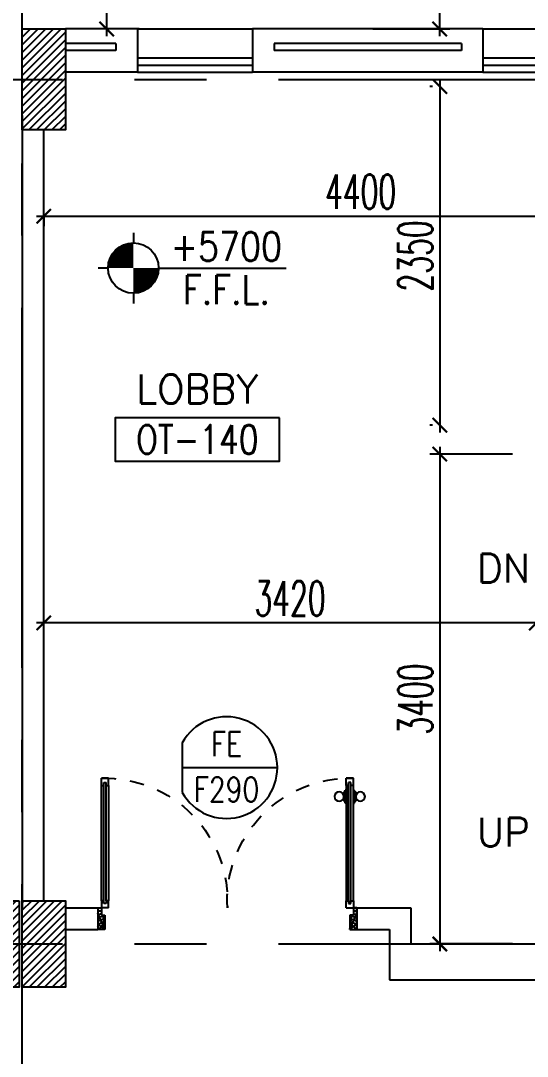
# Model space of a CAD drawing. Extents: x 275967.8 to 276060, y 57291.9 to 57371.4.
# Drawn here: x 276010.75 to 276014.26, y 57329.2 to 57336.39 of the extents above; entities that cross this region are included whole.
import ezdxf
from ezdxf.enums import TextEntityAlignment as Align

# ---------------------------------------------------------------- set-up
doc = ezdxf.new("R2010")
doc.units = 0
doc.header["$MEASUREMENT"] = 0
doc.header["$PDMODE"] = 34
doc.linetypes.add('CENTERX2', pattern=[4, 2.5, -0.5, 0.5, -0.5])
doc.linetypes.add('HIDDEN', pattern=[0.375, 0.25, -0.125])
doc.layers.get('0').update_dxf_attribs({"linetype": 'CONTINUOUS'})
doc.layers.get('DEFPOINTS').update_dxf_attribs({"linetype": 'CONTINUOUS'})
for name, color, linetype in [('AXES', 11, 'CENTERX2'), ('COL', 5, 'CONTINUOUS'), ('DIM', 4, 'CONTINUOUS'), ('DOOR', 7, 'CONTINUOUS'), ('DOOR-CR', 2, 'CONTINUOUS'), ('DOOR-NO', 3, 'CONTINUOUS'), ('HAT', 8, 'CONTINUOUS'), ('INSUL', 4, 'CONTINUOUS'), ('LEV-PL', 3, 'CONTINUOUS'), ('RM-BOX', 4, 'CONTINUOUS'), ('RM-NAME', 2, 'CONTINUOUS'), ('RM-NO', 2, 'CONTINUOUS'), ('ROOF', 7, 'CONTINUOUS'), ('WALL', 2, 'CONTINUOUS'), ('WIN', 3, 'CONTINUOUS')]:
    doc.layers.add(name, color=color, linetype=linetype)
doc.styles.add('ROMANS', font='ROMANS.shx', dxfattribs={"width": 0.6})
doc.styles.add('S', font='ROMANS.SHX')
doc.dimstyles.new('STANDARD in', dxfattribs={"dimtxt": 0.24, "dimasz": 0.1, "dimexe": 0.07, "dimexo": 0.05, "dimgap": 0.05, "dimtad": 1, "dimdec": 0, "dimlfac": 1000, "dimzin": 0, "dimdsep": 46, "dimtxsty": 'ROMANS', "dimblk": 'ARCHTICK', "dimcen": 0.05, "dimdle": 0.05, "dimclrd": 4, "dimclre": 4, "dimclrt": 2, "dimadec": 0, "dimazin": 0, "dimtfac": 1, "dimtdec": 0, "dimtmove": 2, "dimatfit": 3, "dimfxl": 0, "dimtolj": 1, "dimtzin": 0, "dimarcsym": 0})

# ---------------------------------------------------------------- blocks, each defined once
blk = doc.blocks.new('RM1')
at = {"layer": 'RM-BOX'}
blk.add_lwpolyline([(569.9, -200), (-569.9, -200), (-569.9, -500), (569.9, -500)], close=True, dxfattribs=at)
at = {"layer": 'RM-NAME', "style": 'ROMANS'}
for tag, p in [('ROOMNAME1', (0, 323.8)), ('ROOMNAME2', (0, 0))]:
    blk.add_attdef(tag, text='', height=200, dxfattribs=at).set_placement(p, align=Align.MIDDLE)
at = {"layer": 'RM-NO', "style": 'ROMANS', "width": 0.8}
blk.add_attdef('ROOMNO', text='', height=200, dxfattribs=at).set_placement((0, -350), align=Align.MIDDLE)
blk = doc.blocks.new('LEV1')
at = {"layer": 'LEV-PL'}
for p, q in [((0, 245), (0, 175)), ((-175, 0), (-245, 0)), ((175, 0), (1061.3, 0)), ((0, -175), (0, -245))]:
    blk.add_line(p, q, dxfattribs=at)
at = {"layer": 'LEV-PL', "const_width": 175}
for points in [[(-87.5, 0, -0.414214), (0, 87.5, -1)], [(87.5, 0, -0.414214), (0, -87.5, -1)]]:
    blk.add_lwpolyline(points, format="xyb", dxfattribs=at)
at = {"layer": 'LEV-PL'}
blk.add_circle((0, 0), 175, dxfattribs=at)
at = {"layer": 'LEV-PL', "color": 4, "style": 'S', "width": 0.85}
for tag, p in [('+0000', (646.1, 50)), ('F.F.L.', (646.1, -250))]:
    blk.add_attdef(tag, text='', height=200, dxfattribs=at).set_placement(p, align=Align.CENTER)
blk = doc.blocks.new('DD1')
at = {"layer": 'DOOR-CR'}
blk.add_line((-307.6, 0), (352.8, 0), dxfattribs=at)
blk.add_lwpolyline([(-307.6, -172.9, 3.820224), (-307.6, 172.9)], format="xyb", close=True, dxfattribs=at)
at = {"layer": 'DOOR-NO', "color": 255, "style": 'ROMANS', "width": 0.8}
for tag, p in [('G', (0, 183.5)), ('000', (0, -141.4))]:
    blk.add_attdef(tag, text='', height=204, dxfattribs=at).set_placement(p, align=Align.MIDDLE)
blk = doc.blocks.new('C11')
at = {"layer": 'HAT'}
h = blk.add_hatch(dxfattribs=at)
h.set_pattern_fill('ANSI31', color=256, scale=300, style=0)
h.set_pattern_definition([(45, (-248556.182, -75061.005), (-26.5165043, 26.5165043), [])])
h.paths.add_polyline_path([(300, 700), (0, 700), (0, 350), (300, 350)])
h.paths.add_polyline_path([(300, 350), (0, 350), (0, 0), (300, 0)])
at = {"layer": 'COL'}
blk.add_lwpolyline([(300, 700), (300, 0), (0, 0), (0, 700)], close=True, dxfattribs=at)
blk = doc.blocks.new('C5V')
at = {"layer": 'HAT'}
h = blk.add_hatch(dxfattribs=at)
h.set_pattern_fill('ANSI31', color=256, scale=300, style=0)
h.set_pattern_definition([(45, (-249196.182, -54711.005), (-26.5165043, 26.5165043), [])])
h.paths.add_polyline_path([(-20, 600), (-320, 600), (-320, 300), (-20, 300)])
h.paths.add_polyline_path([(-20, 300), (-320, 300), (-320, 0), (-20, 0)])
h = blk.add_hatch(dxfattribs=at)
h.set_pattern_fill('ANSI31', color=256, scale=300, style=0)
h.set_pattern_definition([(45, (-248876.182, -54711.005), (-26.5165043, 26.5165043), [])])
h.paths.add_polyline_path([(300, 600), (0, 600), (0, 300), (300, 300)])
h.paths.add_polyline_path([(300, 300), (0, 300), (0, 0), (300, 0)])
at = {"layer": 'COL'}
for points in [[(-20, 600), (-20, 0), (-320, 0), (-320, 600)], [(300, 600), (300, 0), (0, 0), (0, 600)]]:
    blk.add_lwpolyline(points, close=True, dxfattribs=at)
blk = doc.blocks.new('A$C272A55A0')
at = {"layer": 'DOOR', "color": 0, "linetype": 'ByBlock'}
for p, q in [((0, 900.4), (0, 1050.4)), ((50, 1050.4), (0, 1050.4)), ((50, 950.4), (50, 1050.4)), ((1750, 950.4), (1750, 1050.4)), ((1750, 1050.4), (1800, 1050.4)), ((1800, 1050.4), (1800, 900.4)), ((25, 950.4), (50, 950.4)), ((25, 900.4), (25, 950.4)), ((1775, 950.4), (1750, 950.4)), ((1775, 900.4), (1775, 950.4)), ((0, 900.4), (25, 900.4)), ((75, 900.4), (25, 900.4)), ((25, 850.4), (25, 900.4)), ((58, 870.4), (42, 870.4)), ((42, 870.4), (42, 850.4)), ((58, 850.4), (58, 870.4)), ((75, 900.4), (75, 850.4)), ((1725, 900.4), (1775, 900.4)), ((1725, 900.4), (1725, 850.4)), ((1742, 870.4), (1758, 870.4)), ((1742, 850.4), (1742, 870.4)), ((1758, 870.4), (1758, 850.4)), ((1800, 900.4), (1775, 900.4)), ((1775, 850.4), (1775, 900.4)), ((42, 850.4), (25, 850.4)), ((75, 850.4), (58, 850.4)), ((1725, 850.4), (1742, 850.4)), ((1758, 850.4), (1775, 850.4)), ((1717.8, 160.1), (1708.8, 160.1)), ((1708.8, 95.3), (1708.8, 160.1)), ((1725, 172.7), (1717.8, 172.7)), ((1717.8, 172.7), (1717.8, 82.7)), ((1717.8, 95.3), (1717.8, 160.1)), ((1775, 172.7), (1782.2, 172.7)), ((1782.2, 172.7), (1782.2, 82.7)), ((1782.2, 160.1), (1791.2, 160.1)), ((1782.2, 95.3), (1782.2, 160.1)), ((1791.2, 95.3), (1791.2, 160.1)), ((1717.8, 95.3), (1708.8, 95.3)), ((1725, 82.7), (1717.8, 82.7)), ((1775, 82.7), (1782.2, 82.7)), ((1782.2, 95.3), (1791.2, 95.3)), ((25, 50.4), (42, 50.4)), ((25, 50.4), (25, 0.4)), ((25, 0.4), (75, 0.4)), ((75, 0.4), (25, 0.4)), ((42, 50.4), (42, 30.4)), ((42, 30.4), (58, 30.4)), ((58, 50.4), (75, 50.4)), ((58, 50.4), (58, 30.4)), ((75, 50.4), (75, 0.4)), ((1742, 50.4), (1725, 50.4)), ((1725, 50.4), (1725, 0.4)), ((1775, 0.4), (1725, 0.4)), ((1725, 0.4), (1775, 0.4)), ((1742, 50.4), (1742, 30.4)), ((1758, 30.4), (1742, 30.4)), ((1775, 50.4), (1758, 50.4)), ((1758, 50.4), (1758, 30.4)), ((1775, 50.4), (1775, 0.4))]:
    blk.add_line(p, q, dxfattribs=at)
at = {"layer": 'DOOR', "color": 9, "linetype": 'ByBlock'}
for p, q in [((50, 1050.4), (0, 1010.2)), ((50, 1050.4), (0, 936.6)), ((50, 1050.4), (36.6, 950.4)), ((1750, 1050.4), (1800, 1010.2)), ((1750, 1050.4), (1800, 936.6)), ((1750, 1050.4), (1763.4, 950.4))]:
    blk.add_line(p, q, dxfattribs=at)
at = {"layer": 'DOOR', "linetype": 'ByBlock'}
for p, q in [((25, 850.4), (25, 50.4)), ((42, 850.4), (42, 50.4)), ((58, 850.4), (58, 50.4)), ((75, 50.4), (75, 850.4)), ((1725, 50.4), (1725, 850.4)), ((1742, 850.4), (1742, 50.4)), ((1758, 850.4), (1758, 50.4)), ((1775, 850.4), (1775, 50.4))]:
    blk.add_line(p, q, dxfattribs=at)
at = {"layer": 'DOOR', "color": 0, "linetype": 'ByBlock'}
for centre in [(1676.5, 127.7), (1823.5, 127.7)]:
    blk.add_circle(centre, 32.4, dxfattribs=at)
at = {"layer": 'DOOR', "color": 9, "linetype": 'ByBlock'}
for centre, radius, start, end in [((50, 1050.4), 54.4, 203.20738, 270), ((50, 1050.4), 34.4, 180, 270), ((50, 1050.4), 14.4, 180, 270), ((1750, 1050.4), 14.4, 270, 0), ((1750, 1050.4), 34.4, 270, 0), ((1750, 1050.4), 54.4, 270, 336.79262), ((50, 1050.4), 74.4, 227.77643, 270), ((50, 1050.4), 94.4, 238.01819, 270), ((50, 1050.4), 114.4, 244.08384, 257.37743), ((1750, 1050.4), 74.4, 270, 312.22357), ((1750, 1050.4), 94.4, 270, 301.98181), ((1750, 1050.4), 114.4, 282.62257, 295.91616), ((50, 1050.4), 134.4, 248.15985, 259.28002), ((50, 1050.4), 154.4, 251.10529, 256.28577), ((1750, 1050.4), 134.4, 280.71998, 291.84015), ((1750, 1050.4), 154.4, 283.71423, 288.89471)]:
    blk.add_arc(centre, radius, start, end, dxfattribs=at)
at = {"layer": 'DOOR', "linetype": 'HIDDEN', "ltscale": 0.5}
for centre, start, end in [((50, 851.4), 268.31738, 3.29648), ((1750, 851.4), 176.70352, 271.68262)]:
    blk.add_arc(centre, 851.4, start, end, dxfattribs=at)
at = {"layer": 'WALL', "linetype": 'ByBlock'}
blk.add_line((1800, 900.4), (1800, 1050.4), dxfattribs=at)
blk = doc.blocks.new('_ARCHTICK')
at = {"color": 0, "linetype": 'ByBlock', "const_width": 0.15}
blk.add_lwpolyline([(-0.5, -0.5), (0.5, 0.5)], dxfattribs=at)
blk = doc.blocks.new('*D506')
at = {"layer": 'DEFPOINTS', "color": 0, "linetype": 'ByBlock', "ltscale": 0.3}
for p in [(276015.3055, 57335.5649), (276010.9055, 57335.0759), (276015.3055, 57335.0339)]:
    blk.add_point(p, dxfattribs=at)
at = {"layer": 'DIM', "color": 4, "linetype": 'ByBlock', "lineweight": -2, "ltscale": 0.3}
for p, q in [((276015.3055, 57335.5149), (276015.3055, 57334.9639)), ((276010.8555, 57335.0339), (276015.3555, 57335.0339)), ((276010.9055, 57335.0259), (276010.9055, 57334.9639))]:
    blk.add_line(p, q, dxfattribs=at)
at = {"layer": 'DIM', "color": 4, "linetype": 'ByBlock', "lineweight": -2, "ltscale": 0.3, "xscale": 0.1, "yscale": 0.1, "zscale": 0.1, "rotation": 180}
blk.add_blockref('_ARCHTICK', (276010.9055, 57335.0339), dxfattribs=at)
at = {"layer": 'DIM', "color": 4, "linetype": 'ByBlock', "lineweight": -2, "ltscale": 0.3, "xscale": 0.1, "yscale": 0.1, "zscale": 0.1}
blk.add_blockref('_ARCHTICK', (276015.3055, 57335.0339), dxfattribs=at)
at = {"layer": 'DIM', "color": 2, "linetype": 'ByBlock', "ltscale": 0.3, "insert": (276013.1055, 57335.2039), "char_height": 0.24, "attachment_point": 5, "style": 'ROMANS'}
blk.add_mtext('\\A1;4400', dxfattribs=at)
blk = doc.blocks.new('*D505')
at = {"layer": 'DEFPOINTS', "color": 0, "linetype": 'ByBlock', "ltscale": 0.3}
for p in [(276013.6557, 57335.9329), (276013.6557, 57333.5829), (276013.6557, 57333.5829)]:
    blk.add_point(p, dxfattribs=at)
at = {"layer": 'DIM', "color": 4, "linetype": 'ByBlock', "lineweight": -2, "ltscale": 0.3}
for p, q in [((276013.6057, 57335.9329), (276013.5857, 57335.9329)), ((276013.6557, 57335.9829), (276013.6557, 57333.5329)), ((276013.6057, 57333.5829), (276013.5857, 57333.5829))]:
    blk.add_line(p, q, dxfattribs=at)
at = {"layer": 'DIM', "color": 4, "linetype": 'ByBlock', "lineweight": -2, "ltscale": 0.3, "xscale": 0.1, "yscale": 0.1, "zscale": 0.1}
for p, rotation in [((276013.6557, 57335.9329), 90), ((276013.6557, 57333.5829), 270)]:
    blk.add_blockref('_ARCHTICK', p, dxfattribs=dict(at, rotation=rotation))
at = {"layer": 'DIM', "color": 2, "linetype": 'ByBlock', "ltscale": 0.3, "insert": (276013.4857, 57334.7579), "char_height": 0.24, "attachment_point": 5, "rotation": 90, "style": 'ROMANS'}
blk.add_mtext('\\A1;2350', dxfattribs=at)
blk = doc.blocks.new('*D497')
at = {"layer": 'DEFPOINTS', "color": 0, "linetype": 'ByBlock', "ltscale": 0.3}
for p in [(276010.9055, 57332.2109), (276010.9055, 57331.6829), (276014.3255, 57331.6829)]:
    blk.add_point(p, dxfattribs=at)
at = {"layer": 'DIM', "color": 4, "linetype": 'ByBlock', "lineweight": -2, "ltscale": 0.3}
for p, q in [((276010.9055, 57331.7329), (276010.9055, 57332.2809)), ((276014.3255, 57331.7329), (276014.3255, 57332.2809)), ((276014.3755, 57332.2109), (276010.8555, 57332.2109))]:
    blk.add_line(p, q, dxfattribs=at)
at = {"layer": 'DIM', "color": 4, "linetype": 'ByBlock', "lineweight": -2, "ltscale": 0.3, "xscale": 0.1, "yscale": 0.1, "zscale": 0.1, "rotation": 180}
blk.add_blockref('_ARCHTICK', (276010.9055, 57332.2109), dxfattribs=at)
at = {"layer": 'DIM', "color": 4, "linetype": 'ByBlock', "lineweight": -2, "ltscale": 0.3, "xscale": 0.1, "yscale": 0.1, "zscale": 0.1}
blk.add_blockref('_ARCHTICK', (276014.3255, 57332.2109), dxfattribs=at)
at = {"layer": 'DIM', "color": 2, "linetype": 'ByBlock', "ltscale": 0.3, "insert": (276012.6155, 57332.3809), "char_height": 0.24, "attachment_point": 5, "style": 'ROMANS'}
blk.add_mtext('\\A1;3420', dxfattribs=at)
blk = doc.blocks.new('*D496')
at = {"layer": 'DEFPOINTS', "color": 0, "linetype": 'ByBlock', "ltscale": 0.3}
for p in [(276014.2098, 57333.3829), (276013.6557, 57329.9829), (276014.2098, 57329.9829)]:
    blk.add_point(p, dxfattribs=at)
at = {"layer": 'DIM', "color": 4, "linetype": 'ByBlock', "lineweight": -2, "ltscale": 0.3}
for p, q in [((276013.6557, 57333.4329), (276013.6557, 57329.9329)), ((276014.1598, 57333.3829), (276013.5857, 57333.3829)), ((276014.1598, 57329.9829), (276013.5857, 57329.9829))]:
    blk.add_line(p, q, dxfattribs=at)
at = {"layer": 'DIM', "color": 4, "linetype": 'ByBlock', "lineweight": -2, "ltscale": 0.3, "xscale": 0.1, "yscale": 0.1, "zscale": 0.1}
for p, rotation in [((276013.6557, 57333.3829), 90), ((276013.6557, 57329.9829), 270)]:
    blk.add_blockref('_ARCHTICK', p, dxfattribs=dict(at, rotation=rotation))
at = {"layer": 'DIM', "color": 2, "linetype": 'ByBlock', "ltscale": 0.3, "insert": (276013.4857, 57331.6829), "char_height": 0.24, "attachment_point": 5, "rotation": 90, "style": 'ROMANS'}
blk.add_mtext('\\A1;3400', dxfattribs=at)
blk = doc.blocks.new('*D788')
at = {"layer": 'DEFPOINTS', "color": 0, "linetype": 'ByBlock', "ltscale": 0.3}
for p in [(276013.1415, 57347.8829), (276013.1415, 57336.3329), (276013.6546, 57336.3329)]:
    blk.add_point(p, dxfattribs=at)
at = {"layer": 'DIM', "color": 4, "linetype": 'ByBlock', "lineweight": -2, "ltscale": 0.3}
for p, q in [((276013.6546, 57347.9329), (276013.6546, 57336.2829)), ((276013.1915, 57347.8829), (276013.7246, 57347.8829)), ((276013.1915, 57336.3329), (276013.7246, 57336.3329))]:
    blk.add_line(p, q, dxfattribs=at)
at = {"layer": 'DIM', "color": 4, "linetype": 'ByBlock', "lineweight": -2, "ltscale": 0.3, "xscale": 0.1, "yscale": 0.1, "zscale": 0.1}
for p, rotation in [((276013.6546, 57347.8829), 90), ((276013.6546, 57336.3329), 270)]:
    blk.add_blockref('_ARCHTICK', p, dxfattribs=dict(at, rotation=rotation))
at = {"layer": 'DIM', "color": 2, "linetype": 'ByBlock', "ltscale": 0.3, "insert": (276013.4846, 57342.1079), "char_height": 0.24, "attachment_point": 5, "rotation": 90, "style": 'ROMANS'}
blk.add_mtext('\\A1;11550', dxfattribs=at)
blk = doc.blocks.new('*D792')
at = {"layer": 'DEFPOINTS', "color": 0, "linetype": 'ByBlock', "ltscale": 0.3}
for p in [(276011.3426, 57337.1329), (276011.6189, 57337.1329), (276011.6189, 57336.3329)]:
    blk.add_point(p, dxfattribs=at)
at = {"layer": 'DIM', "color": 4, "linetype": 'ByBlock', "lineweight": -2, "ltscale": 0.3}
for p, q in [((276011.3426, 57336.2829), (276011.3426, 57337.1829)), ((276011.5689, 57337.1329), (276011.2726, 57337.1329)), ((276011.5689, 57336.3329), (276011.2726, 57336.3329))]:
    blk.add_line(p, q, dxfattribs=at)
at = {"layer": 'DIM', "color": 4, "linetype": 'ByBlock', "lineweight": -2, "ltscale": 0.3, "xscale": 0.1, "yscale": 0.1, "zscale": 0.1}
for p, rotation in [((276011.3426, 57337.1329), 90), ((276011.3426, 57336.3329), 270)]:
    blk.add_blockref('_ARCHTICK', p, dxfattribs=dict(at, rotation=rotation))
at = {"layer": 'DIM', "color": 2, "linetype": 'ByBlock', "ltscale": 0.3, "insert": (276011.1726, 57336.7329), "char_height": 0.24, "attachment_point": 5, "rotation": 90, "style": 'ROMANS'}
blk.add_mtext('\\A1;800', dxfattribs=at)

msp = doc.modelspace()

# ---------------------------------------------------------------- linework, layer by layer
at = {"layer": 'AXES'}
for p, q in [((276010.7555, 57291.8986), (276010.7555, 57370.3613)), ((275968.5355, 57335.9829), (276036.5755, 57335.9829)), ((275968.5355, 57329.9829), (276036.5755, 57329.9829))]:
    msp.add_line(p, q, dxfattribs=at)
at = {"layer": 'INSUL'}
for p, q in [((276011.4055, 57336.2329), (276011.0555, 57336.2329)), ((276011.4055, 57336.2329), (276011.4055, 57336.1829)), ((276012.5055, 57336.2329), (276012.5055, 57336.1829)), ((276013.8055, 57336.2329), (276012.5055, 57336.2329)), ((276013.8055, 57336.2329), (276013.8055, 57336.1829)), ((276011.4055, 57336.1829), (276011.0555, 57336.1829)), ((276013.8055, 57336.1829), (276012.5055, 57336.1829))]:
    msp.add_line(p, q, dxfattribs=at)
at = {"layer": 'ROOF'}
msp.add_line((276010.7555, 57336.2329), (276010.7555, 57348.2079), dxfattribs=at)
at = {"layer": 'WALL'}
for p, q in [((276011.5555, 57336.3329), (276011.0555, 57336.3329)), ((276011.5555, 57336.3329), (276011.0555, 57336.3329)), ((276011.5555, 57336.3329), (276011.5555, 57336.0329)), ((276012.3555, 57336.3329), (276012.3555, 57336.0329)), ((276013.9555, 57336.3329), (276012.3555, 57336.3329)), ((276013.9555, 57336.3329), (276013.9555, 57336.0329)), ((276011.5555, 57336.0329), (276011.0555, 57336.0329)), ((276013.9555, 57336.0329), (276012.3555, 57336.0329)), ((276010.7555, 57335.7329), (276010.7555, 57330.2329)), ((276010.9055, 57330.2829), (276010.9055, 57335.6329)), ((276011.0555, 57330.2329), (276011.2805, 57330.2329)), ((276011.2805, 57330.2329), (276011.2805, 57330.0829)), ((276013.0805, 57330.2329), (276013.4555, 57330.2329)), ((276013.0805, 57330.2329), (276013.0805, 57330.0829)), ((276013.4555, 57330.2329), (276013.4555, 57329.9829)), ((276011.0555, 57330.0829), (276011.2805, 57330.0829)), ((276013.0805, 57330.0829), (276013.3055, 57330.0829)), ((276013.3055, 57330.0829), (276013.3055, 57329.7329)), ((276013.4555, 57329.9829), (276015.3055, 57329.9829)), ((276013.3055, 57329.7329), (276015.3071, 57329.7329))]:
    msp.add_line(p, q, dxfattribs=at)
at = {"layer": 'WALL', "linetype": 'ByBlock', "ltscale": 0.3}
for points in [[(276011.0555, 57335.6329), (276010.7555, 57335.6329), (276010.7555, 57336.3329), (276011.0555, 57336.3329)], [(276011.0555, 57329.6829), (276010.7555, 57329.6829), (276010.7555, 57330.2829), (276011.0555, 57330.2829)]]:
    msp.add_lwpolyline(points, close=True, dxfattribs=at)
at = {"layer": 'WIN'}
for p, q in [((276011.5555, 57336.3329), (276012.3555, 57336.3329)), ((276013.9555, 57336.3329), (276014.7555, 57336.3329)), ((276011.5555, 57336.1329), (276012.3555, 57336.1329)), ((276011.5555, 57336.0829), (276012.3555, 57336.0829)), ((276013.9555, 57336.1329), (276014.7555, 57336.1329)), ((276013.9555, 57336.0829), (276014.7555, 57336.0829)), ((276011.5555, 57336.0329), (276012.3555, 57336.0329)), ((276013.9555, 57336.0329), (276014.7555, 57336.0329))]:
    msp.add_line(p, q, dxfattribs=at)

# ---------------------------------------------------------------- block references
at = {"layer": 'COL', "linetype": 'ByBlock', "xscale": 0.001, "yscale": 0.001, "zscale": 0.001}
for name, p in [('C11', (276010.7555, 57335.6329)), ('C5V', (276010.7555, 57329.6829))]:
    msp.add_blockref(name, p, dxfattribs=at)
at = {"layer": 'DOOR', "color": 0, "linetype": 'ByBlock', "xscale": -0.001, "yscale": 0.001, "zscale": 0.001, "rotation": 180}
msp.add_blockref('A$C272A55A0', (276011.2805, 57331.1333), dxfattribs=at)
at = {"layer": 'DOOR-NO'}
ref = msp.add_blockref('DD1', (276012.1746, 57331.2068), dxfattribs=dict(at, xscale=0.001, yscale=0.001, zscale=0.001))
ref.add_attrib('G', 'FE', dxfattribs={"height": 0.17, "style": 'ROMANS', "width": 0.8}).set_placement((276012.1746, 57331.3704), align=Align.MIDDLE)
ref.add_attrib('000', 'F290', dxfattribs={"height": 0.17, "style": 'ROMANS', "width": 0.8}).set_placement((276012.1746, 57331.055), align=Align.MIDDLE)
at = {"layer": 'LEV-PL', "xscale": 0.001, "yscale": 0.001, "zscale": 0.001}
msp.add_blockref('LEV1', (276011.5277, 57334.6738), dxfattribs=at).add_auto_attribs({'F.F.L.': 'F.F.L.', '+0000': '+5700'})
at = {"layer": 'RM-NAME', "xscale": 0.001, "yscale": 0.001, "zscale": 0.001}
msp.add_blockref('RM1', (276011.9723, 57333.8345), dxfattribs=at).add_auto_attribs({'ROOMNO': 'OT-140', 'ROOMNAME2': 'LOBBY'})

# ---------------------------------------------------------------- texts
at = {"layer": 'RM-NAME', "style": 'ROMANS'}
for s, p in [('DN', (276014.0976, 57332.5912)), ('UP', (276014.0976, 57330.7594))]:
    msp.add_text(s, height=0.2, dxfattribs=at).set_placement(p, align=Align.MIDDLE)

# ---------------------------------------------------------------- dimensions: what is measured, and where the dimension line sits
at = {"layer": 'DIM', "linetype": 'ByBlock', "ltscale": 0.3}
for base, p1, p2, picture, middle in [((276013.6546, 57336.3329), (276013.1415, 57347.8829), (276013.1415, 57336.3329), '*D788', (276013.4846, 57342.1079)), ((276011.3426, 57337.1329), (276011.6189, 57336.3329), (276011.6189, 57337.1329), '*D792', (276011.1726, 57336.7329)), ((276013.6557, 57333.5829), (276013.6557, 57335.9329), (276013.6557, 57333.5829), '*D505', (276013.4857, 57334.7579)), ((276013.6557, 57329.9829), (276014.2098, 57333.3829), (276014.2098, 57329.9829), '*D496', (276013.4857, 57331.6829))]:
    dim = msp.add_linear_dim(base=base, p1=p1, p2=p2, angle=90, dimstyle='STANDARD in', dxfattribs=at)
    dim.commit()
    dim.dimension.update_dxf_attribs({"geometry": picture, "text_midpoint": middle})
for base, p1, p2, picture, middle in [((276015.3055, 57335.0339), (276010.9055, 57335.0759), (276015.3055, 57335.5649), '*D506', (276013.1055, 57335.2039)), ((276010.9055, 57332.2109), (276014.3255, 57331.6829), (276010.9055, 57331.6829), '*D497', (276012.6155, 57332.3809))]:
    dim = msp.add_linear_dim(base=base, p1=p1, p2=p2, dimstyle='STANDARD in', dxfattribs=at)
    dim.commit()
    dim.dimension.update_dxf_attribs({"geometry": picture, "text_midpoint": middle})

doc.saveas('drawing.dxf')
